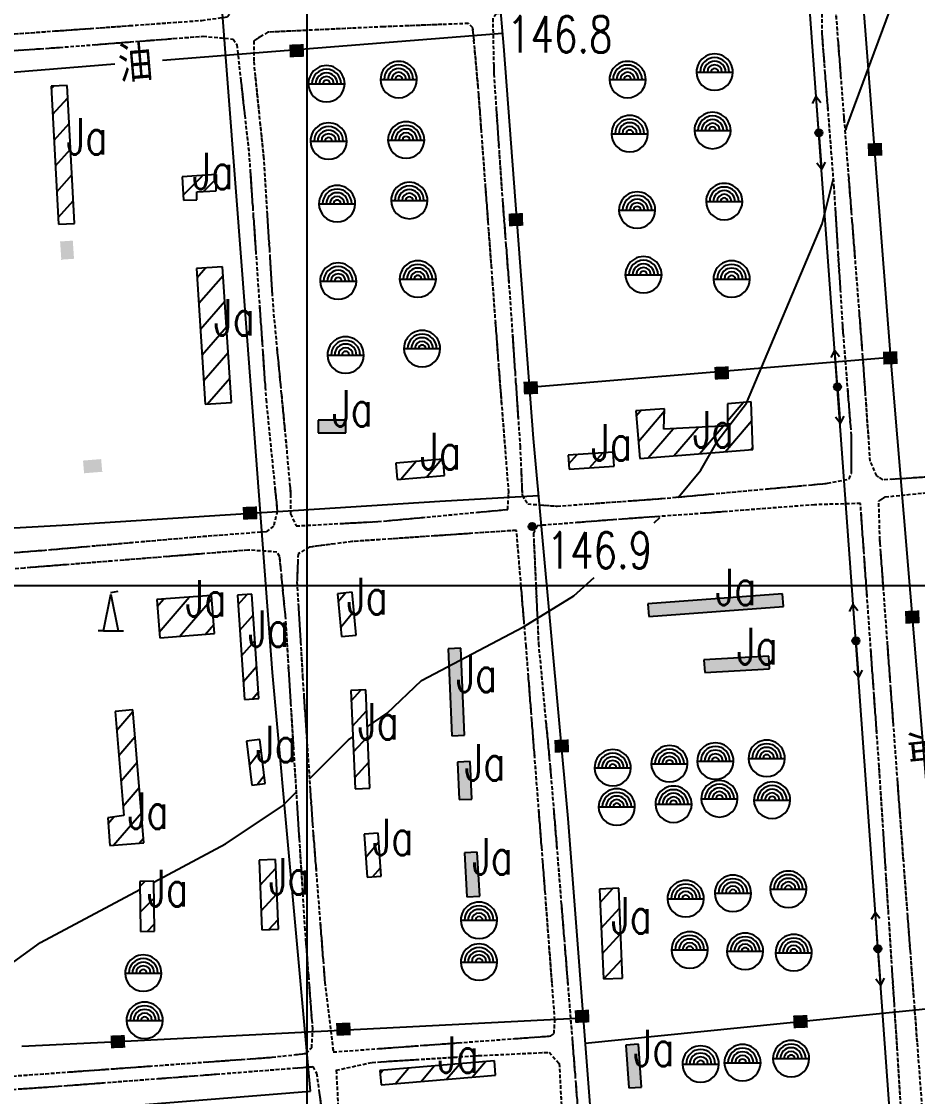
# Model space of a CAD drawing. Extents: x 408766 to 414302, y 5156573 to 5161925.
# Drawn here: x 409843 to 410336, y 5158719 to 5159310 of the extents above; entities that cross this region are included whole.
import ezdxf

# ---------------------------------------------------------------- set-up
doc = ezdxf.new("R2010")
doc.units = 0
doc.header["$LTSCALE"] = 1000
for name, pattern in [('0001', [0.5, 0.5, 0]), ('4350', [0.003, 0.002, -0.001]), ('5130', [1, 1, 0]), ('5310', [1, 1, 0]), ('5400', [1, 1, 0]), ('8111', [1, 1, 0])]:
    doc.linetypes.add(name, pattern=pattern)
doc.layers.get('0').update_dxf_attribs({"linetype": 'CONTINUOUS'})
for name, color, linetype in [('0001', 1, 'CONTINUOUS'), ('0001ADD', 1, 'CONTINUOUS'), ('0002', 2, 'CONTINUOUS'), ('0002ADD', 2, 'CONTINUOUS'), ('0003ADD', 3, 'CONTINUOUS'), ('0003BAK', 3, 'CONTINUOUS'), ('0005ADD', 5, 'CONTINUOUS'), ('0007', 7, 'CONTINUOUS'), ('0012', 12, 'CONTINUOUS'), ('0013', 13, 'CONTINUOUS'), ('0015', 15, 'CONTINUOUS'), ('0017', 85, 'CONTINUOUS')]:
    doc.layers.add(name, color=color, linetype=linetype)
doc.styles.add('CADSLDXJ', font='romanc', dxfattribs={"bigfont": 'cadsldxj'})
doc.styles.add('SIMPLEX', font='simplex.shx', dxfattribs={"width": 0.75, "height": 20})
doc.styles.add('XDX', font='simplex.shx', dxfattribs={"height": 20, "bigfont": 'xdx.shx'})

# ---------------------------------------------------------------- blocks, each defined once
blk = doc.blocks.new('8140')
for radius in [0.0002, 0.0001408438795997714, 8.315594389635764e-05, 3.012139848380626e-05]:
    blk.add_circle((0, 0), radius)
at = {"flags": 1}
blk.add_attdef('8140', (0, 0), '', height=1e-07, dxfattribs=at)
blk = doc.blocks.new('5130')
blk.add_hatch(color=256).paths.add_polyline_path([(0.0002, 0, 1), (-0.0002, 0, 1)])
for points in [[(0, 0), (0.002, 0)], [(0.00163791951807736, 0.0002329556220974421), (0.002, 0), (0.001658335508446954, -0.0002290562335962028)]]:
    blk.add_lwpolyline(points)
blk.add_circle((0, 0), 0.0002)
at = {"flags": 1}
blk.add_attdef('5130', (0, 0), '', height=1e-06, dxfattribs=at)
blk = doc.blocks.new('5131')
for points in [[(-0.00163791951807736, -0.0002329556220974419), (-0.002, 2.449212707644754e-19), (-0.001658335508446954, 0.000229056233596203)], [(0, 0), (-0.002, 2.449212707644754e-19)]]:
    blk.add_lwpolyline(points)
at = {"flags": 1}
blk.add_attdef('5131', (0, 0), '', height=1e-10, dxfattribs=at)
blk = doc.blocks.new('3241')
blk.add_lwpolyline([(-0.001, 0), (0.001, 0)])
for radius, start, end in [(0.001, 359.9998770684631, 180.0000695068902), (0.0008, 0, 180), (0.0006, 0, 180), (0.0004, 0, 180), (0.0002, 0, 180), (0.001, 180.0000915167294, 359.9998163741554)]:
    blk.add_arc((0, 0), radius, start, end)
at = {"flags": 1}
blk.add_attdef('3241', (0, 0), '', height=1e-11, dxfattribs=at)
blk = doc.blocks.new('2111')
h = blk.add_hatch(color=256)
h.paths.add_polyline_path([(0.0005, 0.0003499999999999999), (-0.0005, 0.00035), (-0.0005, -0.00035), (0.0005, -0.00035)])
h.paths.add_polyline_path([(-1.071428571428571e-09, -2.5e-09), (3.392857142857143e-08, -2.5e-09), (3.392857142857143e-08, 1.25e-08), (-1.071428571428571e-09, 1.25e-08)], flags=24)
blk.add_line((0.0005, -0.00035), (0.0005, -0.00035))
at = {"style": 'CADSLDXJ', "flags": 1}
blk.add_attdef('2111', (0, 0), '', height=1e-08, dxfattribs=at)
blk = doc.blocks.new('3282')
for points in [[(-0.0004, 0), (0, 0.002), (0.0004, 0)], [(0, 0.0021), (0.0004019028391060703, 0.002171328511261677)], [(-0.0004, 0), (-0.0007, 0)], [(-0.0004, 0), (0.0004, 0)], [(0.0004, 0), (0.0007, 0)]]:
    blk.add_lwpolyline(points)
at = {"flags": 1}
blk.add_attdef('3282', (0, 0), '', height=1e-06, dxfattribs=at)

msp = doc.modelspace()

# ---------------------------------------------------------------- hatches: boundary and pattern name
at = {"layer": '0001ADD', "linetype": '0001'}
h = msp.add_hatch(dxfattribs=at)
h.set_pattern_fill('U', color=256, scale=9.999999999999998, angle=48.14120340652978, style=0, pattern_type=0)
h.set_pattern_definition([(48.14120340652978, (283323.8561687191, -14707.95311887655), (-7.44791615563661, 6.672971222671889), [])])
h.paths.add_polyline_path([(409863.4169785167, 5159198.570973069), (409872.2021267932, 5159199.05309618), (409868.0398318933, 5159274.906349941), (409859.2546836168, 5159274.424226831)])
h = msp.add_hatch(dxfattribs=at)
h.set_pattern_fill('U', color=256, scale=10, angle=48.68697410015056, style=0, pattern_type=0)
h.set_pattern_definition([(48.68697410015056, (0, 0), (-7.51114066116135, 6.601724469276845), [])])
h.paths.add_polyline_path([(409944.0225476987, 5159099.634754067), (409958.3777479748, 5159100.559786031), (409953.5740677054, 5159175.113525034), (409939.2188674292, 5159174.18849307)])
h = msp.add_hatch(dxfattribs=at)
h.set_pattern_fill('U', color=256, scale=10, angle=49.62106578444761, style=0, pattern_type=0)
h.set_pattern_definition([(49.62106578444761, (0, 0), (-7.617765485521686, 6.478398645313096), [])])
h.paths.add_polyline_path([(410182.9054526478, 5159069.724128302), (410245.1593948686, 5159074.75599907), (410244.0798334333, 5159100.993600553), (410231.1252651378, 5159099.915340802), (410231.1252651378, 5159087.695091871), (410196.2198817938, 5159085.898000356), (410196.5797215282, 5159097.039989537), (410180.7463508932, 5159095.961729785)])
for points in [[(410006.1438384781, 5159083.910735943), (410021.3176894592, 5159083.910735943), (410021.3177337468, 5159090.910735943), (410006.1438827657, 5159090.910735943)], [(410187.8149285239, 5158982.922644675), (410261.8635518992, 5158988.486019034), (410261.339154568, 5158995.466349072), (410187.2905311927, 5158989.902974713)], [(410086.6106419922, 5158917.63913363), (410084.4849248172, 5158965.562050161), (410077.4917991139, 5158965.251900362), (410079.6175162889, 5158917.328983831)], [(410218.613903003, 5158952.160477694), (410254.3276323871, 5158954.124027994), (410253.9433951244, 5158961.113474448), (410218.2296657403, 5158959.149924148)], [(410090.5691324638, 5158882.620507412), (410089.658098751, 5158903.245563161), (410082.6649156561, 5158902.936710117), (410083.575949369, 5158882.311654368)], [(410094.9028563184, 5158829.232777167), (410093.514640614, 5158853.358890541), (410086.526197341, 5158852.956820125), (410087.9144130454, 5158828.830706751)], [(410183.8173732376, 5158724.31110901), (410182.2005122281, 5158747.80103291), (410175.217033002, 5158747.320389697), (410176.8338940114, 5158723.830465797)]]:
    msp.add_hatch(color=256, dxfattribs=at).paths.add_polyline_path(points)
h = msp.add_hatch(dxfattribs=at)
h.set_pattern_fill('U', color=256, scale=10, angle=49.66128719652594, style=0, pattern_type=0)
h.set_pattern_definition([(49.66128719652594, (0, 0), (-7.622311418529185, 6.473049408042518), [])])
h.paths.add_polyline_path([(410049.5466214483, 5159058.277656697), (410075.4918032495, 5159060.393091105), (410074.7612348454, 5159069.353997998), (410048.8160530443, 5159067.23856359)])
h = msp.add_hatch(dxfattribs=at)
h.set_pattern_fill('U', color=256, scale=10, angle=48.62225422638626, style=0, pattern_type=0)
h.set_pattern_definition([(48.62225422638626, (0, 0), (-7.503678728685043, 6.610204651648814), [])])
h.paths.add_polyline_path([(410144.0116150636, 5159063.973583139), (410168.8581886928, 5159065.546486107), (410168.3679072846, 5159073.292059629), (410143.5213336555, 5159071.719156661)])
h = msp.add_hatch(dxfattribs=at)
h.set_pattern_fill('U', color=256, scale=10, angle=49.43118977176947, style=0, pattern_type=0)
h.set_pattern_definition([(49.43118977176947, (0, 0), (-7.596254530119257, 6.503608007378878), [])])
h.paths.add_polyline_path([(409918.9984931138, 5158971.200392105), (409949.0436855967, 5158973.528696685), (409947.4148301802, 5158994.549698317), (409917.3696376974, 5158992.221393737)])
h = msp.add_hatch(dxfattribs=at)
h.set_pattern_fill('U', color=256, scale=10, angle=48.8095267845155, style=0, pattern_type=0)
h.set_pattern_definition([(48.8095267845155, (0, 0), (-7.525244212654063, 6.585643441602083), [])])
h.paths.add_polyline_path([(409965.6203435182, 5158937.310601218), (409973.3906519189, 5158937.828002236), (409969.5676760571, 5158995.246785151), (409961.7973676564, 5158994.729384133)])
h = msp.add_hatch(dxfattribs=at)
h.set_pattern_fill('U', color=256, scale=10, angle=50.52097028854897, style=0, pattern_type=0)
h.set_pattern_definition([(50.52097028854897, (0, 0), (-7.718573366982082, 6.35795762635415), [])])
h.paths.add_polyline_path([(410018.9764612032, 5158971.976493631), (410027.005779884, 5158972.752595158), (410024.7322182929, 5158996.275750392), (410016.7028996121, 5158995.499648865)])
h = msp.add_hatch(dxfattribs=at)
h.set_pattern_fill('U', color=256, scale=10, angle=47.51068947972043, style=0, pattern_type=0)
h.set_pattern_definition([(47.51068947972043, (-254991.8044626222, 26637.47114128247), (-7.374033665572883, 6.754526445206781), [])])
h.paths.add_polyline_path([(410026.4730594676, 5158888.244646984), (410034.5874557359, 5158888.600445937), (410032.2184581796, 5158942.635917894), (410024.1040619111, 5158942.28011894)])
h = msp.add_hatch(dxfattribs=at)
h.set_pattern_fill('U', color=256, scale=10, angle=49.17990002851962, style=0, pattern_type=0)
h.set_pattern_definition([(49.17990002851962, (0, 0), (-7.567657821478275, 6.536861257286917), [])])
h.paths.add_polyline_path([(409891.5668423201, 5158857.12996705), (409910.2833440984, 5158858.497819813), (409904.1202255259, 5158931.560721841), (409894.5337199798, 5158930.648811928), (409899.3030904256, 5158873.502703544), (409890.4013382922, 5158872.362816153)])
h = msp.add_hatch(dxfattribs=at)
h.set_pattern_fill('U', color=256, scale=10, angle=51.83472906105978, style=0, pattern_type=0)
h.set_pattern_definition([(51.83472906105978, (0, 0), (-7.862315886665858, 6.179319452680988), [])])
h.paths.add_polyline_path([(409969.6093678937, 5158890.296919347), (409976.9300086021, 5158891.174353613), (409974.0336802986, 5158915.340396663), (409966.7130395902, 5158914.462962397)])
h = msp.add_hatch(dxfattribs=at)
h.set_pattern_fill('U', color=256, scale=10, angle=49.00943233876965, style=0, pattern_type=0)
h.set_pattern_definition([(49.00943233876965, (0, 0), (-7.548175739542754, 6.559347757588266), [])])
h.paths.add_polyline_path([(410032.9991459992, 5158839.743661063), (410040.6587426032, 5158840.280539369), (410039.0113193158, 5158863.786317809), (410031.3517227118, 5158863.249439503)])
h = msp.add_hatch(dxfattribs=at)
h.set_pattern_fill('U', color=256, scale=10, angle=47.3344590846059, style=0, pattern_type=0)
h.set_pattern_definition([(47.3344590846059, (0, 0), (-7.353223240411251, 6.777175516147997), [])])
h.paths.add_polyline_path([(409975.1900828681, 5158810.779541909), (409984.2316025739, 5158811.148133542), (409982.6748184295, 5158849.341846292), (409973.6332987237, 5158848.973254658)])
h = msp.add_hatch(dxfattribs=at)
h.set_pattern_fill('U', color=256, scale=10, angle=45.98658265792159, style=0, pattern_type=0)
h.set_pattern_definition([(45.98658265792159, (0, 0), (-7.191771077446802, 6.948268041001273), [])])
h.paths.add_polyline_path([(409908.4868905216, 5158809.810798021), (409916.1651115401, 5158809.943023263), (409915.6914669892, 5158837.457319921), (409908.0132459707, 5158837.325094678)])
h = msp.add_hatch(dxfattribs=at)
h.set_pattern_fill('U', color=256, scale=10, angle=47.38308101514858, style=0, pattern_type=0)
h.set_pattern_definition([(47.38308101514858, (0, 0), (-7.35897178976521, 6.770933037435817), [])])
h.paths.add_polyline_path([(410162.8975103253, 5158783.760573131), (410173.3911008704, 5158784.197280799), (410171.3360802584, 5158833.584619259), (410160.8424897132, 5158833.147911591)])
h = msp.add_hatch(dxfattribs=at)
h.set_pattern_fill('U', color=256, scale=10, angle=49.80580474968033, style=0, pattern_type=0)
h.set_pattern_definition([(49.80580474968033, (0, 0), (-7.638614173201827, 6.453803027127507), [])])
h.paths.add_polyline_path([(410040.7381391997, 5158725.540938133), (410103.6465543227, 5158730.829923627), (410102.9822207998, 5158738.732258871), (410040.0738056768, 5158733.443273378)])

# ---------------------------------------------------------------- linework, layer by layer
at = {"layer": '0001', "linetype": '0001'}
for points in [[(409863.4169785167, 5159198.570973069), (409872.2021267932, 5159199.05309618), (409868.0398318933, 5159274.906349941), (409859.2546836168, 5159274.424226831)], [(409932.008111124, 5159211.836969482), (409939.3992585441, 5159212.040615481), (409939.3992585441, 5159216.3920038), (409950.0487071422, 5159216.875486011), (409950.2907400649, 5159225.820003754), (409931.4092580715, 5159224.530834875)], [(409944.0225476987, 5159099.634754067), (409958.3777479748, 5159100.559786031), (409953.5740677054, 5159175.113525034), (409939.2188674292, 5159174.18849307)], [(410182.9054526478, 5159069.724128302), (410245.1593948686, 5159074.75599907), (410244.0798334333, 5159100.993600553), (410231.1252651378, 5159099.915340802), (410231.1252651378, 5159087.695091871), (410196.2198817938, 5159085.898000356), (410196.5797215282, 5159097.039989537), (410180.7463508932, 5159095.961729785)], [(410006.1438384781, 5159083.910735943), (410021.3176894592, 5159083.910735943), (410021.3177337468, 5159090.910735943), (410006.1438827657, 5159090.910735943)], [(410049.5466214483, 5159058.277656697), (410075.4918032495, 5159060.393091105), (410074.7612348454, 5159069.353997998), (410048.8160530443, 5159067.23856359)], [(410144.0116150636, 5159063.973583139), (410168.8581886928, 5159065.546486107), (410168.3679072846, 5159073.292059629), (410143.5213336555, 5159071.719156661)], [(409918.9984931138, 5158971.200392105), (409949.0436855967, 5158973.528696685), (409947.4148301802, 5158994.549698317), (409917.3696376974, 5158992.221393737)], [(409965.6203435182, 5158937.310601218), (409973.3906519189, 5158937.828002236), (409969.5676760571, 5158995.246785151), (409961.7973676564, 5158994.729384133)], [(410018.9764612032, 5158971.976493631), (410027.005779884, 5158972.752595158), (410024.7322182929, 5158996.275750392), (410016.7028996121, 5158995.499648865)], [(410187.8149285239, 5158982.922644675), (410261.8635518992, 5158988.486019034), (410261.339154568, 5158995.466349072), (410187.2905311927, 5158989.902974713)], [(410086.6106419922, 5158917.63913363), (410084.4849248172, 5158965.562050161), (410077.4917991139, 5158965.251900362), (410079.6175162889, 5158917.328983831)], [(410218.613903003, 5158952.160477694), (410254.3276323871, 5158954.124027994), (410253.9433951244, 5158961.113474448), (410218.2296657403, 5158959.149924148)], [(410026.4730594676, 5158888.244646984), (410034.5874557359, 5158888.600445937), (410032.2184581796, 5158942.635917894), (410024.1040619111, 5158942.28011894)], [(409891.5668423201, 5158857.12996705), (409910.2833440984, 5158858.497819813), (409904.1202255259, 5158931.560721841), (409894.5337199798, 5158930.648811928), (409899.3030904256, 5158873.502703544), (409890.4013382922, 5158872.362816153)], [(409969.6093678937, 5158890.296919347), (409976.9300086021, 5158891.174353613), (409974.0336802986, 5158915.340396663), (409966.7130395902, 5158914.462962397)], [(410090.5691324638, 5158882.620507412), (410089.658098751, 5158903.245563161), (410082.6649156561, 5158902.936710117), (410083.575949369, 5158882.311654368)], [(410032.9991459992, 5158839.743661063), (410040.6587426032, 5158840.280539369), (410039.0113193158, 5158863.786317809), (410031.3517227118, 5158863.249439503)], [(410094.9028563184, 5158829.232777167), (410093.514640614, 5158853.358890541), (410086.526197341, 5158852.956820125), (410087.9144130454, 5158828.830706751)], [(409975.1900828681, 5158810.779541909), (409984.2316025739, 5158811.148133542), (409982.6748184295, 5158849.341846292), (409973.6332987237, 5158848.973254658)], [(409908.4868905216, 5158809.810798021), (409916.1651115401, 5158809.943023263), (409915.6914669892, 5158837.457319921), (409908.0132459707, 5158837.325094678)], [(410162.8975103253, 5158783.760573131), (410173.3911008704, 5158784.197280799), (410171.3360802584, 5158833.584619259), (410160.8424897132, 5158833.147911591)], [(410183.8173732376, 5158724.31110901), (410182.2005122281, 5158747.80103291), (410175.217033002, 5158747.320389697), (410176.8338940114, 5158723.830465797)], [(410040.7381391997, 5158725.540938133), (410103.6465543227, 5158730.829923627), (410102.9822207998, 5158738.732258871), (410040.0738056768, 5158733.443273378)]]:
    msp.add_lwpolyline(points, close=True, dxfattribs=at)
at = {"layer": '0001ADD', "linetype": '0001'}
for p, q in [((409931.8789501566, 5159214.574789602), (409942.5515789036, 5159225.24741835)), ((409943.0885925677, 5159216.55949861), (409950.2334931602, 5159223.704399206))]:
    msp.add_line(p, q, dxfattribs=at)
at = {"layer": '0002', "linetype": '5130'}
msp.add_lwpolyline([(409624.5082179944, 5158685.742677473), (409800.6376578804, 5158697.648771915), (409811.8799836701, 5158568.860974045), (409853.2059332739, 5158571.362576856), (409888.4303388998, 5158197.153712978), (409916.68748202, 5158047.061309012), (410188.344056161, 5157872.285431345), (410375.7241838187, 5157923.65931413), (410343.8806584248, 5158381.420719284), (410301.7681334964, 5158969.558937315), (410272.6519023089, 5159369.069500232), (410303.7046291551, 5159372.718398825), (410325.9286656296, 5159389.138430387), (410751.713798297, 5159423.1987232), (410952.6645358212, 5159439.827303372), (410927.0423883641, 5159780.179508333), (410914.2892889322, 5159966.845441034), (410927.1031183139, 5159963.354939154), (410911.8641029987, 5160209.347480169)], dxfattribs=at)
at = {"layer": '0003ADD', "linetype": '4350'}
for points in [[(410291.6133710402, 5159305.085154638), (410290.0752013846, 5159325.025917765)], [(410102.1051623123, 5159311.709262733), (410102.4977086114, 5159291.713115419)], [(409861.2924964902, 5159304.776644262), (409881.2417913293, 5159306.199892457)], [(409886.2291150391, 5159306.555704505), (409902.4143812032, 5159307.710414535), (409906.1778721003, 5159307.98638714)], [(409911.1644832565, 5159308.352049794), (409931.1109278814, 5159309.814700412)], [(409999.398352264, 5159305.093875037), (409979.4205121981, 5159304.152649079)], [(410024.3706523463, 5159306.270407483), (410004.3928122805, 5159305.329181526)], [(410049.3456906654, 5159307.382908097), (410041.9692087681, 5159307.099537062), (410029.3651123628, 5159306.505713972)], [(410074.3272642012, 5159308.342587041), (410054.3420053726, 5159307.574843885)], [(410091.7810354559, 5159299.32792969), (410091.1224380538, 5159306.500825327), (410088.7247241873, 5159308.895672265), (410079.3235789084, 5159308.53452283)], [(410284.4813589497, 5159286.841551316), (410283.2014505618, 5159303.228059916), (410283.1979765669, 5159306.791640438)], [(409836.3558779414, 5159302.997584018), (409856.3051727805, 5159304.420832213)], [(409883.0910344017, 5159297.255180489), (409903.030734612, 5159298.807068218)], [(409908.0156596646, 5159299.19504015), (409927.955359875, 5159300.746927877)], [(409932.9402849276, 5159301.134899809), (409942.882910913, 5159301.908724846), (409952.8665444296, 5159300.973879182)], [(409957.844767429, 5159300.50772924), (409959.3035418527, 5159300.371132785), (409961.3561128017, 5159297.295948661), (409963.0105572455, 5159282.550901186)], [(409975.0150505837, 5159302.007183307), (409970.6370681479, 5159299.316260305), (409970.6370681479, 5159287.940713143), (409970.9961585759, 5159284.473658291)], [(410293.5360831097, 5159280.159200728), (410291.9979134541, 5159300.099963856)], [(409833.2204777087, 5159293.667167374), (409853.174053873, 5159295.029077156)], [(409858.1624479141, 5159295.369554601), (409863.8586759861, 5159295.758344494), (409878.1061093491, 5159296.867208557)], [(410094.0668581148, 5159274.432648717), (410092.2381999877, 5159294.348873497)], [(410102.5958451862, 5159286.714078591), (410102.7045854999, 5159281.174891653), (410103.676801562, 5159266.747866835)], [(410286.4281158477, 5159261.917463819), (410284.8707103293, 5159281.856733817)], [(409963.5680757486, 5159277.582081093), (409965.7981497607, 5159257.70680072)], [(409971.5112640253, 5159279.500262431), (409973.5716858229, 5159259.606678993)], [(410295.4613326853, 5159255.233444057), (410295.2926231024, 5159257.387494246), (410293.9206255236, 5159275.174009946)], [(410095.922913092, 5159249.501734093), (410094.4464919686, 5159269.447164163)], [(410104.0129817668, 5159261.75918135), (410105.3577025859, 5159241.80443941)], [(409966.3556682637, 5159252.737980627), (409968.0270106179, 5159237.842332452), (409968.3739767983, 5159232.843479346)], [(409974.0867912723, 5159254.633283134), (409976.0319401846, 5159235.852671207), (409976.1025880345, 5159234.735978633)], [(410288.3748727457, 5159236.993376321), (410286.8174672273, 5159256.932646319)], [(410297.4134052437, 5159230.309772323), (410295.8517471969, 5159250.24870971)], [(410097.7684394963, 5159224.569946506), (410096.2920183729, 5159244.515376576)], [(410105.6938827907, 5159236.815753925), (410106.9006111614, 5159218.908726023), (410107.0567146383, 5159216.862312964)], [(409968.7201896229, 5159227.85548008), (409970.1050409214, 5159207.903483015)], [(409976.4182831986, 5159229.74595493), (409977.6810638549, 5159209.785860115)], [(410290.2156834616, 5159212.061850402), (410289.7951689737, 5159218.809499591), (410288.7642241253, 5159232.008558822)], [(410299.3654778022, 5159205.386100588), (410297.8038197554, 5159225.325037976)], [(410099.6139659006, 5159199.638158918), (410098.1375447772, 5159219.583588989)], [(410107.4370173244, 5159211.876796956), (410108.9582280692, 5159191.934732924)], [(409977.996759019, 5159204.795836411), (409979.2595396753, 5159184.835741596)], [(410291.7706704279, 5159187.110256955), (410290.5266808549, 5159207.071531712)], [(409970.451253746, 5159202.915483749), (409971.8361050445, 5159182.963486684)], [(410301.3175503606, 5159180.462428854), (410299.7558923138, 5159200.401366241)], [(410101.4594923049, 5159174.706371332), (410099.9830711815, 5159194.651801402)], [(410109.3385307554, 5159186.949216916), (410110.8597415002, 5159167.007152883)], [(410293.3256573942, 5159162.158663508), (410292.0816678212, 5159182.119938266)], [(409972.1823178691, 5159177.975487418), (409973.5671691675, 5159158.023490353)], [(409979.5752348394, 5159179.845717893), (409980.8380154957, 5159159.885623078)], [(410303.2696229191, 5159155.538757119), (410301.7079648723, 5159175.477694507)], [(410103.3050187092, 5159149.774583745), (410101.8285975858, 5159169.720013815)], [(410111.2400441864, 5159162.021636875), (410111.6960388944, 5159156.043848659), (410112.6437754937, 5159142.071108068)], [(410294.9783326036, 5159137.213987018), (410294.5201533434, 5159142.991572116), (410293.6366547875, 5159157.168344818)], [(409973.9133819921, 5159153.035491087), (409975.2982332906, 5159133.083494022)], [(409981.1537106598, 5159154.895599375), (409981.3273764306, 5159152.150557918), (409982.9777034138, 5159134.980215632)], [(410305.2216954776, 5159130.615085385), (410303.6600374308, 5159150.554022772)], [(410105.1505451135, 5159124.842796157), (410103.6741239901, 5159144.788226227)], [(410112.9821357531, 5159137.082569973), (410114.3355767907, 5159117.128417589)], [(409975.6444461152, 5159128.095494756), (409977.0292974137, 5159108.143497691)], [(409983.4560737443, 5159130.003152058), (409985.3695550664, 5159110.094897758)], [(410296.9547002353, 5159112.292230038), (410295.3736061299, 5159132.229635622)], [(410307.0158997733, 5159105.679674863), (410305.6114447938, 5159125.630301575)], [(410107.0833179173, 5159099.917655739), (410105.5210145208, 5159119.856542571)], [(410114.6739370502, 5159112.139879493), (410116.0273780877, 5159092.185727109)], [(409985.8479253969, 5159105.117834183), (409987.761406719, 5159085.209579885)], [(410298.9310678671, 5159087.370473058), (410297.3499737617, 5159107.307878642)], [(409977.3755102383, 5159103.155498425), (409977.4437214745, 5159102.172757255), (409979.3460569219, 5159083.253261223)], [(410308.7714684976, 5159080.741391473), (410307.3670135181, 5159100.692018185)], [(410109.036197163, 5159074.994047199), (410107.4738937665, 5159094.932934031)], [(410116.3657383472, 5159087.197189013), (410117.0889682484, 5159076.534412241), (410117.5029554519, 5159067.23089455)], [(409988.2397770495, 5159080.23251631), (409988.5205391462, 5159077.311409554), (409990.0189700964, 5159060.311890196)], [(410299.3156021925, 5159062.385696504), (410299.3156021925, 5159082.385696504)], [(409979.8462793802, 5159078.2783464), (409981.8471692134, 5159058.37868711)], [(410316.4061143903, 5159058.293777227), (410313.2344801617, 5159060.273673178), (410309.6443603354, 5159068.341749283), (410309.1225822425, 5159075.753734794)], [(410110.8127177532, 5159050.069054028), (410110.8910714327, 5159051.32122652), (410109.4267730122, 5159070.009325491)], [(410117.725225116, 5159062.235837373), (410118.2878357397, 5159049.592311566), (410121.2849939099, 5159044.802605586), (410122.9741858981, 5159044.677630069)], [(410277.4341276707, 5159055.378356996), (410286.1281442526, 5159056.178164854), (410297.179082962, 5159058.385706001)], [(410341.2819840889, 5159059.586037167), (410321.3222078502, 5159058.318230989)], [(409982.3473916717, 5159053.403772287), (409983.6171447116, 5159040.775564347), (409981.8426750205, 5159033.686148075)], [(409990.4579953114, 5159055.331201804), (409990.9173027875, 5159050.120413592), (409990.9173027875, 5159039.343578164), (409992.6114710737, 5159035.728714988)], [(410227.6443720701, 5159050.797938103), (410247.5602743104, 5159052.630105659)], [(410252.5392498704, 5159053.088147549), (410272.4551521107, 5159054.920315106)], [(410093.7057033723, 5159040.210502937), (410110.2916482451, 5159041.741826667), (410110.5004575374, 5159045.078814198)], [(410152.8937155057, 5159044.728514432), (410172.8408841375, 5159046.181257896)], [(410177.8276762955, 5159046.544443762), (410195.0148272805, 5159047.796176363), (410197.7705187097, 5159048.049686767)], [(410202.7494942698, 5159048.507728657), (410222.66539651, 5159050.339896213)], [(410304.33248831, 5159044.217516989), (410304.2723570525, 5159045.064138715), (410285.1280856079, 5159044.547343772)], [(410315.8530517939, 5159047.32149407), (410317.9058295966, 5159048.688378989), (410335.3483192463, 5159050.475214913)], [(410068.8115794593, 5159037.91211337), (410088.7268785897, 5159039.750825024)], [(410127.960557231, 5159044.308711473), (410137.4695889039, 5159043.605182118), (410147.9069233477, 5159044.365328566)], [(410218.0702263619, 5159039.665697885), (410198.1209312132, 5159038.24245403)], [(410230.2760628453, 5159040.610486961), (410218.0702263619, 5159039.665697885)], [(410255.2015041274, 5159042.539833196), (410235.2611511017, 5159040.996356208)], [(410280.129906405, 5159044.412419142), (410278.9993856911, 5159044.381901011), (410260.1865923838, 5159042.925702442)], [(410306.1036500882, 5159019.280336196), (410304.6867206657, 5159039.230080831)], [(410315.1118919385, 5159023.138175458), (410314.9626864513, 5159025.171339411), (410314.4465529743, 5159043.125290749)], [(409994.0022828846, 5159032.761126442), (410013.9739667832, 5159033.825007193)], [(410018.9668877579, 5159034.09097738), (410038.9385716565, 5159035.154858131)], [(410043.9174555463, 5159035.613723802), (410063.8327546768, 5159037.452435456)], [(410143.2737774974, 5159034.149010645), (410126.5411330639, 5159032.843332944), (410125.1012896885, 5159029.967109106)], [(410168.1980113793, 5159036.093892492), (410148.2586242738, 5159034.537987015)], [(410193.133607426, 5159037.886643066), (410173.1843122774, 5159036.463399211)], [(409953.8037239237, 5159027.682393135), (409937.4341505481, 5159026.424701069), (409933.8657408143, 5159026.110877016)], [(409978.479527267, 5159030.264056095), (409977.4594107487, 5159029.499885193), (409958.7890314008, 5159028.065419711)], [(410089.7956863951, 5159028.567992911), (410069.8416936549, 5159027.212200255)], [(410114.7381773203, 5159030.26273373), (410094.7841845801, 5159028.906941075)], [(409879.0772091622, 5159021.292495606), (409859.1541067432, 5159019.540356912)], [(409903.9810871859, 5159023.482668974), (409884.0579847669, 5159021.73053028)], [(409928.8849652096, 5159025.672842342), (409908.9618627906, 5159023.920703648)], [(410015.0284569249, 5159022.878823917), (410001.2223686482, 5159021.064403766), (409996.0112850522, 5159017.941488113)], [(410039.9107045446, 5159025.178511273), (410024.6232907372, 5159024.139793677), (410019.9858291421, 5159023.530330403)], [(410064.8531954699, 5159026.873252092), (410044.8992027297, 5159025.517459436)], [(410117.1843577038, 5159005.78572502), (410115.5279913594, 5159025.717018268)], [(410124.6555342426, 5159025.114785104), (410125.5545772875, 5159005.135002282)], [(409854.1721131229, 5159019.116900148), (409834.2344869826, 5159017.538589695)], [(409917.5145335452, 5159015.415788684), (409897.57834364, 5159013.81943908)], [(409942.4347709268, 5159017.41122569), (409922.4985810216, 5159015.814876085)], [(409967.3550083085, 5159019.406662695), (409947.4188184032, 5159017.810313091)], [(409985.5346408792, 5159009.947924095), (409984.9639728284, 5159015.805354464), (409983.4034707329, 5159018.403072667), (409972.3435238824, 5159019.139527913)], [(410316.9416180975, 5158998.205223322), (410315.4778371704, 5159018.15158503)], [(409867.6740587819, 5159011.424914673), (409847.7378688767, 5159009.828565069)], [(409892.5942961636, 5159013.420351679), (409872.6581062583, 5159011.824002074)], [(409994.9083314341, 5159013.481149875), (409994.4484030693, 5159001.996998416), (409994.9485258329, 5158993.505070354)], [(410307.8748118664, 5158994.343155401), (410306.4578824439, 5159014.292900037)], [(409987.9588217239, 5158985.065734738), (409986.0194770481, 5159004.971486224)], [(410119.2548156344, 5158980.87160846), (410117.59844929, 5159000.802901708)], [(410125.7793380487, 5159000.140056577), (410126.6783810936, 5158980.160273755)], [(410318.7713442564, 5158973.272271187), (410317.3075633293, 5158993.218632895)], [(409995.242485976, 5158988.51371909), (409996.4183265483, 5158968.548314037)], [(410309.6459736446, 5158969.405974607), (410308.2290442221, 5158989.355719242)], [(409989.5662333431, 5158960.118223012), (409988.3171769412, 5158980.079181358)], [(410121.2671443993, 5158955.95281869), (410120.4283130799, 5158966.750745771), (410119.6689072205, 5158975.888785148)], [(410126.9031418548, 5158975.165328049), (410127.2241760712, 5158968.030859951), (410128.433295826, 5158955.229522756)], [(410320.6010704153, 5158948.339319051), (410319.1372894882, 5158968.28568076)], [(409996.7122866914, 5158963.556962773), (409997.5274706538, 5158949.715394123), (409997.938458727, 5158943.594729593)], [(410311.4171354228, 5158944.468793813), (410310.0002060003, 5158964.418538448)], [(409991.1275538455, 5158935.167025079), (409989.8784974436, 5158955.127983426)], [(410123.2034225148, 5158931.027914938), (410121.6544000224, 5158950.967837939)], [(410128.9034662856, 5158950.251677867), (410130.7841481237, 5158930.340298311)], [(409998.2734425025, 5158938.605963626), (409999.6133776043, 5158918.650899759)], [(410313.1882972011, 5158919.531613019), (410311.7713677785, 5158939.481357655)], [(410322.4307965743, 5158923.406366916), (410320.9670156472, 5158943.352728625)], [(409992.6888743478, 5158910.215827147), (409991.4398179459, 5158930.176785492)], [(410125.1397006303, 5158906.103011185), (410123.5906781378, 5158926.042934187)], [(410131.2543185832, 5158925.362453422), (410133.1350004214, 5158905.451073866)], [(410324.2605227332, 5158898.473414781), (410322.7967418061, 5158918.419776489)], [(409999.9483613798, 5158913.662133792), (410001.2882964816, 5158893.707069926)], [(410314.9185031389, 5158894.5916642), (410314.534641662, 5158900.575673677), (410313.5425295567, 5158914.544176861)], [(409994.25959715, 5158885.265220454), (409993.2899940565, 5158900.609435116), (409993.0011384483, 5158905.22558756)], [(410127.0759787457, 5158881.178107434), (410125.5269562533, 5158901.118030434)], [(410133.6051708809, 5158900.473228977), (410134.0547117252, 5158895.713796417), (410135.279698475, 5158880.543790821)], [(410326.0902488921, 5158873.540462646), (410324.626467965, 5158893.486824354)], [(410001.623280257, 5158888.718303959), (410002.9632153589, 5158868.763240093)], [(410316.5189105341, 5158869.642942866), (410315.238584618, 5158889.601919933)], [(409995.836206125, 5158860.3149839), (409994.574918945, 5158880.275173143)], [(410129.0122568611, 5158856.253203682), (410127.4632343688, 5158876.193126683)], [(410135.6821414108, 5158875.560013169), (410137.2919131538, 5158855.624902562)], [(410327.9745617586, 5158848.611581538), (410326.4634425041, 5158868.554412796)], [(410003.3523256308, 5158863.778405084), (410004.9097315961, 5158843.839135122)], [(410318.1193179292, 5158844.694221533), (410316.8389920131, 5158864.6531986)], [(409997.4128150999, 5158835.364747345), (409996.15152792, 5158855.324936588)], [(410130.9178008627, 5158831.325940585), (410129.6407255133, 5158848.16318782), (410129.3995124842, 5158851.268222931)], [(410137.6943560896, 5158850.641124911), (410139.3041278326, 5158830.706014303)], [(410005.2990830875, 5158838.85431763), (410006.8564890528, 5158818.915047667)], [(410319.7197253244, 5158819.745500199), (410318.4393994082, 5158839.704477266)], [(410329.8634608267, 5158823.683042465), (410328.3523415722, 5158843.625873723)], [(409998.9948201242, 5158810.414887072), (409998.9632398516, 5158810.828882758), (409997.7281368949, 5158830.374700033)], [(410132.8085755668, 5158806.397543704), (410131.2959558035, 5158826.340261209)], [(410139.7065707684, 5158825.722236651), (410141.3163425115, 5158805.787126043)], [(410321.3201327195, 5158794.796778866), (410320.0398068034, 5158814.755755933)], [(410331.7523598948, 5158798.754503392), (410330.2412406403, 5158818.69733465)], [(410007.2458405441, 5158813.930230176), (410008.8032465095, 5158793.990960213)], [(410000.89633695, 5158785.48730729), (409999.3751234894, 5158805.429371115)], [(410134.6993502709, 5158781.469146824), (410133.1867305076, 5158801.411864328)], [(410141.7187854473, 5158800.803348391), (410143.3285571904, 5158780.868237783)], [(410333.6412589629, 5158773.825964319), (410332.1301397084, 5158793.768795577)], [(410009.1925980008, 5158789.006142722), (410009.7386460822, 5158782.015158772), (410011.3016552856, 5158769.121828804)], [(410322.9205401146, 5158769.848057533), (410321.6402141986, 5158789.8070346)], [(410002.7978537758, 5158760.559727509), (410001.2766403151, 5158780.501791334)], [(410135.9655706425, 5158756.535479554), (410136.2387304968, 5158761.173613391), (410135.0775052117, 5158776.483467449)], [(410143.7310001262, 5158775.884460132), (410145.3407718692, 5158755.949349524)], [(410335.530158031, 5158748.897425245), (410334.0190387765, 5158768.840256504)], [(410011.90338092, 5158764.158168233), (410014.3102834576, 5158744.303525951)], [(410324.5209475098, 5158744.899336199), (410323.2406215937, 5158764.858313266)], [(409993.6298791542, 5158742.118894815), (409999.4834142555, 5158742.76850846), (410002.6044184466, 5158745.88578241), (410003.0893491504, 5158755.573051769)], [(410089.1941256167, 5158749.093286508), (410109.1404062585, 5158750.558171676)], [(410114.126976419, 5158750.924392968), (410134.0393814249, 5158752.386790259), (410134.066566647, 5158752.407154736)], [(410145.7417193956, 5158750.965452395), (410147.3176397585, 5158731.027637194)], [(410014.3955732097, 5158743.599967127), (410034.3418538516, 5158745.064852295)], [(410039.3284240121, 5158745.431073587), (410059.2747046539, 5158746.895958756)], [(410064.2612748144, 5158747.262180048), (410084.2075554562, 5158748.727065217)], [(410115.3694836169, 5158742.575418641), (410133.068863613, 5158743.417238936), (410134.5955203654, 5158741.722981008)], [(409918.8712372443, 5158736.204972013), (409938.8189132589, 5158737.650731888)], [(409943.8058322626, 5158738.012171856), (409963.7535082772, 5158739.457931731)], [(409968.7404272808, 5158739.819371699), (409980.757410225, 5158740.690333898), (409988.6603879232, 5158741.567390594)], [(410015.9810556707, 5158733.536310329), (410035.5156838226, 5158737.82563463)], [(410040.5002168621, 5158738.179913203), (410060.4605412998, 5158739.439059081)], [(410065.4506224092, 5158739.753845552), (410085.4109468468, 5158741.01299143)], [(410090.4010279562, 5158741.3277779), (410094.2725824852, 5158741.572004989), (410110.3751294315, 5158742.337876495)], [(410137.9425535318, 5158738.008500024), (410138.6111894884, 5158737.266459111), (410139.6325003083, 5158718.29277538)], [(410326.121354905, 5158719.950614867), (410324.8410289888, 5158739.909591933)], [(409844.0674521893, 5158730.783372483), (409864.015128204, 5158732.229132358)], [(409869.0020472077, 5158732.590572326), (409888.9497232223, 5158734.036332201)], [(409893.9366422259, 5158734.39777217), (409913.8843182406, 5158735.843532044)], [(409942.8458422677, 5158730.858529082), (409950.0206227078, 5158731.40977544), (409962.7866230687, 5158732.396463362)], [(409967.771755175, 5158732.781765688), (409987.7122836002, 5158734.322974995)], [(409992.6974157065, 5158734.708277321), (410003.1636998975, 5158735.517219504), (410005.2162708464, 5158731.929500658), (410005.9557578114, 5158726.611541578)], [(410015.9810556707, 5158733.536310329), (410017.0841441962, 5158713.566753606)], [(409868.0662302698, 5158725.11312836), (409888.007460136, 5158726.645235219)], [(409892.9927676025, 5158727.028261934), (409912.9339974686, 5158728.560368793)], [(409917.9193049351, 5158728.943395508), (409937.8605348012, 5158730.475502367)], [(410147.7116198491, 5158726.043183393), (410149.287540212, 5158706.105368191)], [(409843.1269641569, 5158723.373683456), (409863.0807849796, 5158724.732003955)], [(410006.6444050539, 5158721.659192137), (410007.7819845326, 5158713.478383813), (410008.6632905939, 5158701.771030928)]]:
    msp.add_lwpolyline(points, dxfattribs=at)
at = {"layer": '0003BAK', "linetype": '4350'}
for points in [[(410373.2580959683, 5159061.617097622), (410316.8245788719, 5159058.032550341), (410313.2344801617, 5159060.273673178), (410309.6443603354, 5159068.341749283), (410305.605501926, 5159125.714721466), (410295.2926231024, 5159257.387494246), (410289.4522010161, 5159333.102466884), (410287.6571622191, 5159363.581856087), (410289.4522010161, 5159380.614459852), (410296.6324195525, 5159391.371890623), (410322.6606510383, 5159395.854160505), (410398.9503278148, 5159401.681101669)], [(409376.2667559723, 5159268.743358332), (409482.4207656973, 5159275.939762251), (409621.0781794442, 5159287.50791546), (409684.0020515642, 5159291.825760233), (409814.9934494077, 5159301.473518225), (409902.4143812032, 5159307.710414535), (409942.1475844022, 5159310.624006169), (409956.077294939, 5159312.543057705), (409958.4789575192, 5159315.421616852), (409962.1948238169, 5159319.469781688)], [(410102.1051623123, 5159311.709262733), (410102.7045854999, 5159281.174891653), (410106.9006111614, 5159218.908726023), (410111.6960388944, 5159156.043848659), (410117.0889682484, 5159076.534412241), (410118.2878357397, 5159049.592311566), (410121.2849939099, 5159044.802605586), (410137.4695889039, 5159043.605182118), (410195.0148272805, 5159047.796176363), (410286.1281442526, 5159056.178164854), (410298.1167347012, 5159058.57301179), (410299.3156021925, 5159061.566582567), (410299.3156021925, 5159082.521541689), (410294.5201533434, 5159142.991572116), (410289.7951689737, 5159218.809499591), (410283.2014505618, 5159303.228059916), (410283.1860146809, 5159319.061993375), (410278.3905869479, 5159322.055564152), (410246.6207990313, 5159321.456840312), (410184.8795561094, 5159318.463281641), (410114.7462829805, 5159314.870999129), (410103.956538907, 5159314.272287396), (410102.1051623123, 5159311.709262733)], [(409994.0022828846, 5159032.761126442), (410038.9595076249, 5159035.155973379), (410110.2916482451, 5159041.741826667), (410110.8910714327, 5159051.32122652), (410105.496199396, 5159120.173245437), (410094.1215177907, 5159273.837340947), (410091.1224380538, 5159306.500825327), (410088.7247241873, 5159308.895672265), (410041.9692087681, 5159307.099537062), (409978.4296540511, 5159304.105966285), (409970.6370681479, 5159299.316260305), (409970.6370681479, 5159287.940713143), (409976.0319401846, 5159235.852671207), (409981.3273764306, 5159152.150557918), (409988.5205391462, 5159077.311409554), (409990.9173027875, 5159050.120413592), (409990.9173027875, 5159039.343578164), (409994.0022828846, 5159032.761126442)], [(409742.509509119, 5159287.475788224), (409863.8586759861, 5159295.758344494), (409942.882910913, 5159301.908724846), (409959.3035418527, 5159300.371132785), (409961.3561128017, 5159297.295948661), (409968.0270106179, 5159237.842332452), (409977.4437214745, 5159102.172757255), (409983.6171447116, 5159040.775564347), (409981.5645737627, 5159032.575069317), (409977.4594107487, 5159029.499885193), (409937.4341505481, 5159026.424701069), (409855.8441597027, 5159019.249263378), (409758.5276880021, 5159011.545457345)], [(410416.9534004947, 5157652.012182905), (410405.7078228231, 5157776.747930165), (410399.7824294856, 5157860.610268054), (410393.2718452228, 5157925.047213126), (410389.1287365482, 5157988.301829931), (410382.5333077309, 5158073.226945003), (410377.7983354383, 5158127.614093746), (410373.0547900025, 5158210.782306611), (410370.6872932981, 5158263.395969004), (410365.9437267463, 5158316.371613585), (410359.4331424835, 5158399.134664968), (410349.9117168072, 5158533.232705086), (410338.6699611526, 5158707.460216599), (410326.2320619857, 5158871.608031906), (410314.9626864513, 5159025.171339411), (410314.3546056561, 5159046.323722453), (410317.9058295966, 5159048.688378989), (410387.1548864801, 5159055.782360701), (410500.52266825, 5159063.924169659), (410608.8352729427, 5159072.791637721), (410719.8212835137, 5159081.111102785), (410826.9501398543, 5159089.387412766), (410890.0526543165, 5159094.739430103)], [(410326.8647852884, 5158708.361292345), (410314.534641662, 5158900.575673677), (410304.2723570525, 5159045.064138715), (410278.9993856911, 5159044.381901011), (410218.0702263619, 5159039.665697885)], [(410218.0702263619, 5159039.665697885), (410170.2565190167, 5159036.254521467), (410126.5411330639, 5159032.843332944), (410124.4919618097, 5159028.749918821), (410127.2241760712, 5158968.030859951), (410134.0547117252, 5158895.713796417), (410145.6721019689, 5158751.846219864), (410151.8195734994, 5158674.071254693)], [(410014.3955732097, 5158743.599967127), (410134.0393814249, 5158752.386790259), (410135.7988606824, 5158753.704817966), (410136.2387304968, 5158761.173613391), (410129.6407255133, 5158848.16318782), (410120.4283130799, 5158966.750745771), (410115.1479115086, 5159030.290573502), (410024.6232907372, 5159024.139793677), (410001.2223686482, 5159021.064403766), (409995.0642334791, 5159017.373935871), (409994.4484030693, 5159001.996998416), (409997.5274706538, 5158949.715394123), (410002.9647016195, 5158868.741105868), (410009.7386460822, 5158782.015158772), (410014.3955732097, 5158743.599967127)], [(409641.3407398947, 5158717.801167513), (409722.4867432829, 5158721.957528744), (409808.3142318418, 5158728.192064538), (409980.757410225, 5158740.690333898), (409999.4834142555, 5158742.76850846), (410002.6044184466, 5158745.88578241), (410003.1245717344, 5158756.276679434), (409998.9632398516, 5158810.828882758), (409993.2899940565, 5158900.609435116), (409988.0883133659, 5158983.736611309), (409984.9639728284, 5159015.805354464), (409983.4034707329, 5159018.403072667), (409967.7984708934, 5159019.442172054), (409844.5189742735, 5159009.570818671), (409709.9776194565, 5158996.942660374), (409609.5854587498, 5158988.110406376), (409603.8636247715, 5158985.512676068), (409602.303122676, 5158978.758596634), (409605.4241268671, 5158913.295940541), (409612.631901935, 5158804.33308015), (409615.1372446453, 5158740.615874732), (409617.2179000286, 5158727.107703759), (409616.6977467408, 5158723.990441915), (409619.4937527891, 5158717.801167513)], [(410015.9810556707, 5158733.536310329), (410035.7702772627, 5158737.881537094), (410094.2725824852, 5158741.572004989), (410133.068863613, 5158743.417238936), (410138.6111894884, 5158737.266459111), (410141.690257073, 5158680.064230959), (410147.848392242, 5158613.635845175), (410153.4789623666, 5158538.0849587), (410162.7161651202, 5158442.132829762), (410172.6148090945, 5158314.319356284), (410178.172972057, 5158243.751278148), (410180.0204210541, 5158224.683872798), (410183.0994886386, 5158221.608482887), (410205.2687921403, 5158220.378326922), (410301.9515480808, 5158227.144184728), (410361.3562505246, 5158231.359885714), (410363.8195088155, 5158229.514651766), (410366.8985764, 5158165.546565807), (410373.0567115691, 5158076.360294675), (410381.689000945, 5157965.812171894), (410386.5421179071, 5157909.506649506), (410391.1393920067, 5157845.599743294)], [(409742.368178954, 5158716.514710203), (409863.2992044901, 5158724.746872471), (409950.0206227078, 5158731.40977544), (410003.1636998975, 5158735.517219504), (410005.2162708464, 5158731.929500658), (410007.7819845326, 5158713.478383813)], [(410015.9810556707, 5158733.536310329), (410020.9075722524, 5158644.350039196), (410025.8548882084, 5158579.91201676), (410033.244663081, 5158472.273418261), (410038.7899452127, 5158404.853312895), (410045.5638896754, 5158319.357509657), (410051.7269660157, 5158235.288838411), (410059.732550182, 5158153.483503068), (410066.5263226777, 5158063.293419245), (410069.6053902623, 5158009.781658987), (410074.5596534206, 5157949.732115242), (410080.101979296, 5157893.144965071), (410082.0267555103, 5157877.944267415)]]:
    msp.add_lwpolyline(points, dxfattribs=at)
at = {"layer": '0005ADD', "linetype": '5310'}
for points in [[(410086.0490800008, 5159964.777664849), (410095.0757761931, 5159815.113434375), (410116.8212792447, 5159536.688727498), (410088.2463385772, 5159533.813097812), (410107.992757802, 5159296.489475154), (410124.3358292473, 5159080.728638578), (410143.4381435827, 5158871.911824333), (410164.3462870506, 5158600.020809381), (410191.8580101565, 5158244.317172649), (410212.6742985193, 5157988.692174632)], [(409131.8740650827, 5158961.506150094), (409408.275557207, 5158979.510790365), (409429.5721738627, 5158732.271557664), (409437.2463617029, 5158673.967234597), (409692.6173002344, 5158697.223213148), (410001.9107329168, 5158722.04280997), (409980.9672621867, 5158952.187726529), (409964.4432678587, 5159171.020769347), (409946.42186639, 5159405.687890886), (409936.6419583366, 5159534.641033862)], [(410350.7359050105, 5158768.190659461), (410320.8950058749, 5159124.939915197), (410299.2545798503, 5159404.490449462)], [(410107.4134058772, 5159303.45245391), (409920.4339981346, 5159288.581495038)], [(409894.2666719637, 5159286.500339493), (409824.3422719511, 5159280.939069997), (409704.0616439068, 5159270.469815928), (409672.1864021064, 5159268.226925731), (409684.8125936805, 5159023.311276578), (409868.5927614018, 5159033.369389188), (410072.9044033121, 5159046.319909311), (410127.1984040978, 5159049.436421817)], [(410320.8718099867, 5159125.239559156), (410122.2119684843, 5159108.767797344)], [(410347.2983229309, 5158767.820900636), (410152.9534287779, 5158748.174365134)], [(410151.870162434, 5158762.261239283), (409896.1243336569, 5158749.109061711), (409843.0921461033, 5158746.51297603)]]:
    msp.add_lwpolyline(points, dxfattribs=at)
at = {"layer": '0005ADD', "linetype": '5310', "const_width": 7}
for points in [[(409990.3783862998, 5159293.803376764), (409998.2296827978, 5159294.099997643)], [(410308.3288142139, 5159239.484344054), (410316.1801107119, 5159239.780964933)], [(410110.9051649095, 5159200.924119852), (410118.7564614075, 5159201.220740731)], [(410316.7513994408, 5159124.940108852), (410324.6026959388, 5159125.236729732)], [(410224.0794597075, 5159116.65004735), (410231.9307562055, 5159116.946668229)], [(410119.0834366732, 5159108.470167496), (410126.9347331711, 5159108.766788376)], [(409964.7369175965, 5159039.661388401), (409972.5882140945, 5159039.95800928)], [(410328.8641948843, 5158982.498829032), (410336.7154913823, 5158982.795449912)], [(410136.0842540187, 5158911.588972311), (410143.9355505167, 5158911.88559319)], [(410147.2860157494, 5158763.030795157), (410155.1373122474, 5158763.327416036)], [(410267.3622397899, 5158760.119806143), (410275.2135362878, 5158760.416427023)], [(410016.0762772654, 5158755.986614292), (410023.9275737634, 5158756.283235171)], [(409892.0450891448, 5158749.10935221), (409899.8963856428, 5158749.405973089)]]:
    msp.add_lwpolyline(points, dxfattribs=at)
at = {"layer": '0007', "linetype": '8111', "elevation": 148}
for points in [[(410296.1862221177, 5159250.288832455), (410296.695293, 5159252.300631), (410320.714567, 5159317.020276), (410339.350699, 5159348.243208), (410370.133461, 5159382.936733999), (410403.093216, 5159404.872769), (410421.683551, 5159411.972984999), (410482.25545, 5159423.617395), (410620.837465, 5159435.628032), (410680.435906, 5159435.237705001), (410692.8079587494, 5159432.817620269)], [(410204.082459147, 5159048.29513751), (410216.545553, 5159063.441971), (410225.88103, 5159079.688536), (410241.677888, 5159100.199394001), (410283.136264, 5159198.716669001), (410289.4606853512, 5159223.710166201)], [(410190.7768617637, 5159034.374049352), (410193.9714528226, 5159037.283240646)], [(410033.1107327306, 5158922.283648485), (410044.108976, 5158929.831993), (410063.001684, 5158947.71861), (410119.001185, 5158977.272073001), (410146.746838, 5158994.277598999), (410157.8337782418, 5159004.374049352)], [(410001.2850455602, 5158893.755484474), (410022.771251, 5158915.187426999), (410025.2182189851, 5158916.866836784)], [(409915.7007627947, 5158836.917320978), (409955.215484, 5158858.018959), (409986.235576, 5158878.744022001), (409994.1714688614, 5158886.659872948)], [(409833.2884123576, 5158789.44848031), (409834.73304, 5158790.253786), (409853.500023, 5158803.700903), (409908.0902282824, 5158832.853145918)]]:
    msp.add_lwpolyline(points, dxfattribs=at)
at = {"layer": '0012'}
for p, q in [((410000, 5156887.448578825), (410000, 5161680.188856145)), ((408864.7209078445, 5159000), (413818.0885899359, 5159000))]:
    msp.add_line(p, q, dxfattribs=at)

# ---------------------------------------------------------------- block references
at = {"layer": '0002ADD', "linetype": '5130', "xscale": 10000, "yscale": 10000, "zscale": 10000}
for name, p, rotation in [('5130', (410281.4157813819, 5159248.818282303), 94.16833431974811), ('5131', (410281.4157813819, 5159248.818282303), 94.16833431974811), ('5130', (410291.5919574391, 5159109.18860981), 94.16833431974811), ('5131', (410291.5919574391, 5159109.18860981), 94.16833431974811), ('5130', (410301.7681334964, 5158969.558937315), 94.16833431974811), ('5131', (410301.7681334964, 5158969.558937315), 94.09556776457269), ('5130', (410313.8841504644, 5158800.348170652), 94.09556776457269), ('5131', (410313.8841504644, 5158800.348170652), 94.09556776457269)]:
    msp.add_blockref(name, p, dxfattribs=dict(at, rotation=rotation))
at = {"layer": '0015', "linetype": '0001', "xscale": 10000, "yscale": 10000, "zscale": 10000}
for p in [(410050.3911816276, 5159278.090543883), (410176.2175774743, 5159278.082348653), (410224.0960057153, 5159282.164650191), (410010.6871186689, 5159275.757808794), (410177.3853409266, 5159248.339900614), (410222.928242263, 5159250.089454956), (410011.8548821211, 5159244.265794306), (410054.4783748268, 5159244.848975051), (410056.2300200053, 5159211.60740622), (410016.5259570465, 5159209.857851878), (410181.4725130096, 5159206.350547963), (410229.3509623667, 5159211.016030245), (410184.9758244826, 5159170.776231937), (410017.1098387726, 5159167.285306375), (410060.9010949305, 5159168.451679972), (410233.4381555659, 5159168.443496848), (410063.2422598382, 5159130.180964047), (410021.2026488587, 5159126.681855361), (410252.7247080143, 5158904.981329666), (410168.062660135, 5158899.788992194), (410199.2539298189, 5158902.014281411), (410224.5040113105, 5158903.497811591), (410226.7319727197, 5158882.728473808), (410255.6953021105, 5158881.98671477), (410170.2906004281, 5158878.277907478), (410201.4818912281, 5158879.761425553), (410208.1657332235, 5158827.838099251), (410234.1584685181, 5158830.805135401), (410264.6071055151, 5158833.030424618), (410094.5403348373, 5158815.969906231), (410210.3936735166, 5158799.651146882), (410240.8423105135, 5158798.90937574), (410267.5776996113, 5158798.167616703), (410094.5403348373, 5158792.975279231), (409909.9565722018, 5158786.920300063), (409910.6992260049, 5158760.958636912), (410266.1461958689, 5158739.916387099), (410216.3886866888, 5158736.949338844), (410239.4108067712, 5158737.691109987)]:
    msp.add_blockref('3241', p, dxfattribs=at)
for p, rotation in [((409868.0366051361, 5159184.327473259), 273.87009689843), ((409882.0813773895, 5159065.572548631), 4.68727595851372)]:
    msp.add_blockref('2111', p, dxfattribs=dict(at, rotation=rotation))
at = {"layer": '0015', "xscale": 10000, "yscale": 10000, "zscale": 10000}
msp.add_blockref('8140', (410123.724038, 5159032.373255, 146.9), dxfattribs=at)
at = {"layer": '0015', "linetype": '5400', "xscale": 10000, "yscale": 10000, "zscale": 10000}
msp.add_blockref('3282', (409892.123813597, 5158975.130705673), dxfattribs=at)

# ---------------------------------------------------------------- texts
at = {"layer": '0007', "style": 'SIMPLEX', "width": 0.75}
for s, p in [('146.8', (410110.0395670986, 5159292.956519184, 146.8)), ('146.9', (410131.8338467742, 5159009.374708509, 146.9))]:
    msp.add_text(s, height=20, dxfattribs=at).set_placement(p)
at = {"layer": '0013', "linetype": '0001', "style": 'XDX'}
for rotation, p in [(4.903228350439647, (409897.0577957418, 5159276.241823403)), (275.7811853635068, (410329.860904538, 5158920.538881217))]:
    msp.add_text('油', height=20, rotation=rotation, dxfattribs=at).set_placement(p)
at = {"layer": '0017', "linetype": '0001', "style": 'SIMPLEX', "width": 0.75}
for p in [(409867.7811504013, 5159236.854516989), (409936.9789293173, 5159217.842462538), (409948.7983077021, 5159137.374139551), (410013.7307861125, 5159087.410735943), (410212.0532524289, 5159075.834258821), (410156.1897611739, 5159068.632821384), (410062.1539281475, 5159063.815827347), (410021.8543397481, 5158984.126122012), (410224.5770415468, 5158989.194496874), (409933.206661647, 5158982.875045211), (409967.5940097877, 5158966.278693184), (410236.2786490641, 5158956.636976072), (410082.0512205531, 5158941.445516996), (410027.954929852, 5158915.327755396), (409971.8215240961, 5158902.818658005), (410086.61702406, 5158892.778608765), (409901.3573506637, 5158866.207436347), (410036.0052326575, 5158851.764989436), (410090.7145268297, 5158841.094798646), (409978.9324506488, 5158830.0606941), (409912.0891787554, 5158823.634058971), (410167.1167952918, 5158808.672596195), (410179.5172031198, 5158735.815749354), (410071.8601799981, 5158732.136598502)]:
    msp.add_text('Ja', height=20, dxfattribs=at).set_placement(p)

doc.saveas('drawing.dxf')
